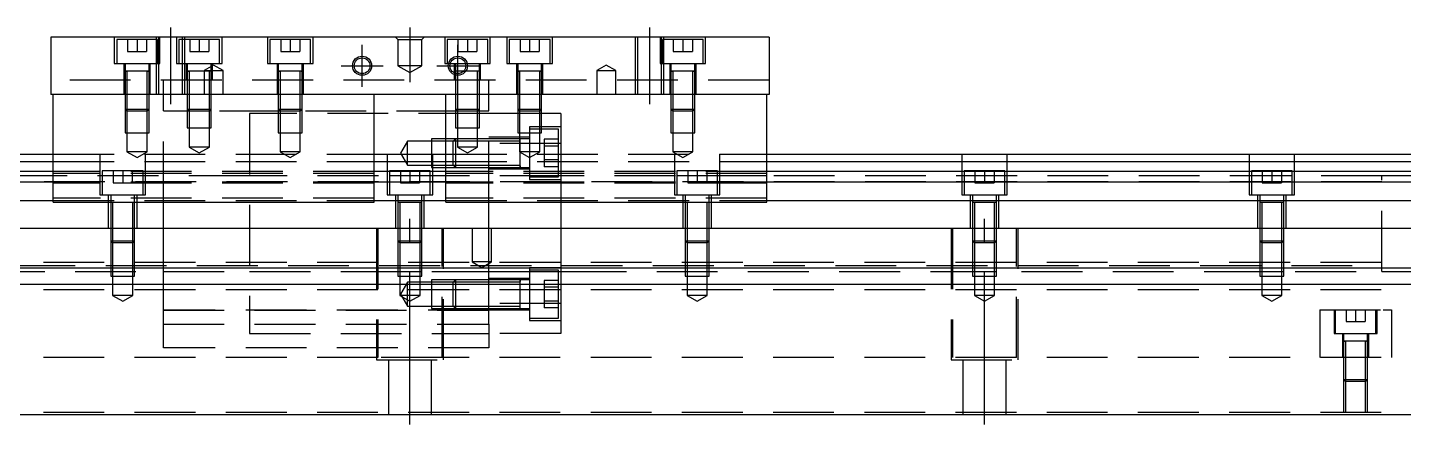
# Model space of a CAD drawing. Extents: x -20 to 750, y -279 to 102.
# Drawn here: x 180.1 to 467.5, y -240.3 to -157.3 of the extents above; entities that cross this region are included whole.
import ezdxf

# ---------------------------------------------------------------- set-up
doc = ezdxf.new("R2010")
doc.units = 0
doc.linetypes.add('CENTER', pattern=[50.8, 31.75, -6.35, 6.35, -6.35])
doc.linetypes.add('DASHED', pattern=[19.05, 12.7, -6.35])
doc.layers.get('0').update_dxf_attribs({"linetype": 'CONTINUOUS'})
doc.layers.add('CENTER', color=1, linetype='CENTER')

msp = doc.modelspace()

# ---------------------------------------------------------------- linework, layer by layer
at = {"color": 7, "linetype": 'CONTINUOUS'}
for p, q in [((335, -159.27), (185, -159.27)), ((185, -159.27), (185, -171.27)), ((335, -159.27), (335, -171.27)), ((335, -171.27), (185, -171.27)), ((185.5, -193.77), (185.5, -171.27)), ((252.5, -193.77), (252.5, -171.27)), ((267.5, -193.77), (267.5, -171.27)), ((334.5, -193.77), (334.5, -171.27)), ((0, -183.77), (185.5, -183.77)), ((252.5, -183.77), (267.5, -183.77)), ((334.5, -183.77), (520, -183.77)), ((0, -185.309608), (185.5, -185.309608)), ((252.5, -185.309608), (267.5, -185.309608)), ((334.5, -185.309608), (520, -185.309608)), ((185.5, -187.39154), (0, -187.39154)), ((185.5, -189.606666), (0, -189.606666)), ((267.5, -187.39154), (252.5, -187.39154)), ((267.5, -189.606666), (252.5, -189.606666)), ((520, -187.39154), (334.5, -187.39154)), ((520, -189.606666), (334.5, -189.606666)), ((0, -193.451934), (185.5, -193.451934)), ((185.5, -193.77), (252.5, -193.77)), ((252.5, -193.451934), (267.5, -193.451934)), ((267.5, -193.77), (334.5, -193.77)), ((334.5, -193.451934), (520, -193.451934)), ((520, -199.27), (0, -199.27)), ((520, -207.57), (0, -207.57)), ((520, -210.97), (0, -210.97)), ((520, -238.27), (0, -238.27))]:
    msp.add_line(p, q, dxfattribs=at)
at = {"color": 3, "linetype": 'DASHED'}
for p, q in [((198.25, -159.27), (198.25, -164.77)), ((207.25, -159.77), (198.75, -159.77)), ((198.75, -159.77), (198.75, -164.77)), ((201, -159.77), (201, -162.27)), ((203, -159.77), (203, -162.27)), ((205, -159.77), (205, -162.27)), ((207.000006, -159.27), (207.000006, -171.27)), ((207.25, -164.77), (207.25, -159.77)), ((207.5, -159.27), (207.5, -171.27)), ((207.75, -164.77), (207.75, -159.27)), ((211.25, -159.27), (211.25, -164.77)), ((212.999994, -159.77), (211.75, -159.77)), ((211.75, -159.77), (211.75, -164.77)), ((212.5, -171.27), (212.5, -159.27)), ((212.999994, -171.27), (212.999994, -159.27)), ((220.25, -159.77), (212.999994, -159.77)), ((214, -159.77), (214, -162.27)), ((216, -159.77), (216, -162.27)), ((218, -159.77), (218, -162.27)), ((220.25, -164.77), (220.25, -159.77)), ((220.75, -164.77), (220.75, -159.27)), ((230.25, -159.27), (230.25, -164.77)), ((239.25, -159.77), (230.75, -159.77)), ((230.75, -159.77), (230.75, -164.77)), ((233, -159.77), (233, -162.27)), ((235, -159.77), (235, -162.27)), ((237, -159.77), (237, -162.27)), ((239.25, -164.77), (239.25, -159.77)), ((239.75, -164.77), (239.75, -159.27)), ((257.5, -159.77), (257, -159.27)), ((257.5, -159.77), (257.5, -165.27)), ((257.5, -159.77), (262.5, -159.77)), ((262.5, -159.77), (263, -159.27)), ((262.5, -165.27), (262.5, -159.77)), ((267.25, -159.27), (267.25, -164.77)), ((276.25, -159.77), (267.75, -159.77)), ((267.75, -159.77), (267.75, -164.77)), ((270, -159.77), (270, -162.27)), ((272, -159.77), (272, -162.27)), ((274, -159.77), (274, -162.27)), ((276.25, -164.77), (276.25, -159.77)), ((276.75, -164.77), (276.75, -159.27)), ((280.25, -159.27), (280.25, -164.77)), ((289.25, -159.77), (280.75, -159.77)), ((280.75, -159.77), (280.75, -164.77)), ((283, -159.77), (283, -162.27)), ((285, -159.77), (285, -162.27)), ((287, -159.77), (287, -162.27)), ((289.25, -164.77), (289.25, -159.77)), ((289.75, -164.77), (289.75, -159.27)), ((307.000006, -159.27), (307.000006, -171.27)), ((307.5, -159.27), (307.5, -171.27)), ((312.25, -159.27), (312.25, -164.77)), ((312.5, -171.27), (312.5, -159.27)), ((321.25, -159.77), (312.75, -159.77)), ((312.75, -159.77), (312.75, -164.77)), ((312.999994, -159.77), (312.999994, -159.27)), ((312.999994, -164.77), (312.999994, -159.77)), ((315, -159.77), (315, -162.27)), ((317, -159.77), (317, -162.27)), ((319, -159.77), (319, -162.27)), ((321.25, -164.77), (321.25, -159.77)), ((321.75, -164.77), (321.75, -159.27)), ((201, -162.27), (203, -162.27)), ((203, -162.27), (205, -162.27)), ((214, -162.27), (216, -162.27)), ((216, -162.27), (218, -162.27)), ((233, -162.27), (235, -162.27)), ((235, -162.27), (237, -162.27)), ((270, -162.27), (272, -162.27)), ((272, -162.27), (274, -162.27)), ((283, -162.27), (285, -162.27)), ((285, -162.27), (287, -162.27)), ((315, -162.27), (317, -162.27)), ((317, -162.27), (319, -162.27)), ((198.25, -164.77), (207.75, -164.77)), ((200.25, -164.77), (200.25, -171.27)), ((200.5, -164.77), (200.5, -166.37)), ((200.5, -166.365), (200.5, -166.37)), ((200.5, -166.37), (200.757448, -166.37)), ((200.757468, -166.37), (200.5, -166.37)), ((200.5, -166.37), (200.5, -166.375)), ((200.5, -166.37), (200.5, -171.26998)), ((205.242552, -166.37), (200.757468, -166.37)), ((200.9, -166.37), (200.9, -171.26998)), ((205.1, -171.26998), (205.1, -166.37)), ((205.5, -166.37), (205.242552, -166.37)), ((205.242602, -166.37), (205.5, -166.37)), ((205.5, -166.37), (205.5, -164.77)), ((205.5, -166.37), (205.5, -166.365)), ((205.5, -166.375), (205.5, -166.37)), ((205.5, -171.26998), (205.5, -166.37)), ((205.75, -171.27), (205.75, -164.77)), ((211.25, -164.77), (220.75, -164.77)), ((213.25, -164.77), (213.25, -168.27)), ((213.5, -164.77), (213.5, -166.37)), ((213.5, -166.365), (213.5, -166.37)), ((213.5, -166.37), (213.757448, -166.37)), ((218.5, -166.37), (213.5, -166.37)), ((213.5, -166.37), (213.5, -166.375)), ((213.5, -166.37), (213.5, -168.26998)), ((213.9, -166.37), (213.9, -168.26998)), ((219, -165.1153), (217, -166.27)), ((217, -166.27), (219, -166.27)), ((217, -166.27), (217, -171.27)), ((218.1, -168.26998), (218.1, -166.37)), ((218.5, -166.37), (218.5, -164.77)), ((218.5, -166.37), (218.5, -166.365)), ((218.5, -166.375), (218.5, -166.37)), ((218.5, -168.26998), (218.5, -166.37)), ((218.75, -168.27), (218.75, -164.77)), ((221, -166.27), (219, -165.1153)), ((219, -166.27), (221, -166.27)), ((221, -171.27), (221, -166.27)), ((230.25, -164.77), (239.75, -164.77)), ((232.25, -164.77), (232.25, -171.27)), ((232.5, -164.77), (232.5, -166.37)), ((232.5, -166.365), (232.5, -166.37)), ((232.5, -166.37), (232.757448, -166.37)), ((232.757468, -166.37), (232.5, -166.37)), ((232.5, -166.37), (232.5, -171.26998)), ((232.5, -166.37), (232.5, -166.375)), ((237.242552, -166.37), (232.757468, -166.37)), ((232.9, -166.37), (232.9, -171.26998)), ((237.1, -171.26998), (237.1, -166.37)), ((237.5, -166.37), (237.242552, -166.37)), ((237.242602, -166.37), (237.5, -166.37)), ((237.5, -166.37), (237.5, -164.77)), ((237.5, -166.37), (237.5, -166.365)), ((237.5, -171.26998), (237.5, -166.37)), ((237.5, -166.375), (237.5, -166.37)), ((237.75, -171.27), (237.75, -164.77)), ((262.5, -165.27), (257.5, -165.27)), ((257.5, -165.27), (260, -166.713376)), ((260, -166.713376), (262.5, -165.27)), ((267.25, -164.77), (276.75, -164.77)), ((269.25, -164.77), (269.25, -168.27)), ((269.5, -164.77), (269.5, -166.37)), ((269.5, -166.365), (269.5, -166.37)), ((269.757468, -166.37), (269.5, -166.37)), ((269.5, -166.37), (269.5, -166.375)), ((269.5, -166.37), (269.5, -166.842418)), ((271.229562, -166.37), (269.757468, -166.37)), ((269.9, -166.37), (269.9, -166.916966)), ((271.669968, -166.37), (271.229562, -166.37)), ((271.67033, -166.37), (271.229838, -166.37)), ((274.242552, -166.37), (271.669968, -166.37)), ((274.1, -168.26998), (274.1, -166.37)), ((274.5, -166.37), (274.242552, -166.37)), ((274.5, -166.37), (274.5, -164.77)), ((274.5, -166.37), (274.5, -166.365)), ((274.5, -166.375), (274.5, -166.37)), ((274.5, -168.26998), (274.5, -166.37)), ((274.75, -168.27), (274.75, -164.77)), ((280.25, -164.77), (289.75, -164.77)), ((282.25, -164.77), (282.25, -171.27)), ((282.5, -164.77), (282.5, -166.37)), ((282.5, -166.365), (282.5, -166.37)), ((282.5, -166.37), (282.757448, -166.37)), ((282.757468, -166.37), (282.5, -166.37)), ((282.5, -166.37), (282.5, -166.375)), ((282.5, -166.37), (282.5, -171.26998)), ((287.242552, -166.37), (282.757468, -166.37)), ((282.9, -166.37), (282.9, -171.26998)), ((287.1, -171.26998), (287.1, -166.37)), ((287.5, -166.37), (287.242552, -166.37)), ((287.242602, -166.37), (287.5, -166.37)), ((287.5, -166.37), (287.5, -164.77)), ((287.5, -166.37), (287.5, -166.365)), ((287.5, -166.375), (287.5, -166.37)), ((287.5, -171.26998), (287.5, -166.37)), ((287.75, -171.27), (287.75, -164.77)), ((301, -165.1153), (299, -166.27)), ((299, -166.27), (301, -166.27)), ((299, -166.27), (299, -171.27)), ((303, -166.27), (301, -165.1153)), ((301, -166.27), (303, -166.27)), ((303, -171.27), (303, -166.27)), ((312.25, -164.77), (321.75, -164.77)), ((312.999994, -171.27), (312.999994, -164.77)), ((314.25, -164.77), (314.25, -171.27)), ((314.5, -164.77), (314.5, -166.37)), ((314.5, -166.365), (314.5, -166.37)), ((314.5, -166.37), (314.757448, -166.37)), ((314.757468, -166.37), (314.5, -166.37)), ((314.5, -166.37), (314.5, -166.375)), ((314.5, -166.37), (314.5, -171.26998)), ((319.242552, -166.37), (314.757468, -166.37)), ((314.9, -166.37), (314.9, -171.26998)), ((319.1, -171.26998), (319.1, -166.37)), ((319.5, -166.37), (319.242552, -166.37)), ((319.242602, -166.37), (319.5, -166.37)), ((319.5, -166.37), (319.5, -164.77)), ((319.5, -166.37), (319.5, -166.365)), ((319.5, -166.375), (319.5, -166.37)), ((319.5, -171.26998), (319.5, -166.37)), ((319.75, -171.27), (319.75, -164.77)), ((335, -168.27), (185, -168.27)), ((208.5, -171.27), (208.5, -168.27)), ((213.5, -168.27), (213.5, -174.37)), ((213.500006, -168.27), (213.500006, -174.37)), ((213.9, -168.27), (213.9, -174.77)), ((218.1, -174.77), (218.1, -168.27)), ((218.499994, -174.37), (218.499994, -168.27)), ((218.5, -174.37), (218.5, -168.27)), ((269.5, -166.842418), (269.5, -167.206492)), ((269.5, -167.206492), (269.5, -168.26998)), ((269.5, -168.27), (269.5, -174.37)), ((269.500006, -168.27), (269.500006, -174.37)), ((269.9, -166.916966), (269.9, -167.267498)), ((269.9, -167.267498), (269.9, -168.26998)), ((269.9, -168.27), (269.9, -174.77)), ((274.1, -171.27), (274.1, -168.27)), ((274.499994, -171.27), (274.499994, -168.27)), ((274.5, -171.27), (274.5, -168.27)), ((276.5, -171.27), (276.5, -168.27)), ((200.5, -171.27), (200.5, -174.37)), ((200.500006, -171.27), (200.500006, -174.370006)), ((200.9, -171.27), (200.9, -174.77)), ((205.1, -174.77), (205.1, -171.27)), ((205.499994, -174.370006), (205.499994, -171.27)), ((205.5, -174.37), (205.5, -171.27)), ((208.5, -193.77), (208.5, -171.27)), ((232.5, -171.27), (232.5, -174.37)), ((232.500006, -171.27), (232.500006, -174.370006)), ((232.9, -171.27), (232.9, -174.77)), ((237.1, -174.77), (237.1, -171.27)), ((237.499994, -174.370006), (237.499994, -171.27)), ((237.5, -174.37), (237.5, -171.27)), ((274.1, -174.77), (274.1, -171.27)), ((274.499994, -174.370006), (274.499994, -171.27)), ((274.5, -174.37), (274.5, -171.27)), ((276.5, -193.77), (276.5, -171.27)), ((282.5, -171.27), (282.5, -174.37)), ((282.500006, -171.27), (282.500006, -174.370006)), ((282.9, -171.27), (282.9, -174.77)), ((287.1, -174.77), (287.1, -171.27)), ((287.499994, -174.370006), (287.499994, -171.27)), ((287.5, -174.37), (287.5, -171.27)), ((314.5, -171.27), (314.5, -174.37)), ((314.500006, -171.27), (314.500006, -174.370006)), ((314.9, -171.27), (314.9, -174.77)), ((319.1, -174.77), (319.1, -171.27)), ((319.499994, -174.370006), (319.499994, -171.27)), ((319.5, -174.37), (319.5, -171.27)), ((200.5, -174.37), (205.5, -174.37)), ((200.5, -174.37), (200.9, -174.77)), ((200.500006, -174.37002), (200.500006, -179.27)), ((205.1, -174.77), (200.9, -174.77)), ((200.9, -174.77002), (200.9, -179.27)), ((205.1, -174.77), (205.5, -174.37)), ((205.1, -179.27), (205.1, -174.77002)), ((205.499994, -179.27), (205.499994, -174.37002)), ((213.9, -174.77), (208.5, -174.77)), ((213.5, -174.37), (218.5, -174.37)), ((213.5, -174.37), (213.9, -174.77)), ((213.500006, -174.37002), (213.500006, -178.27)), ((218.1, -174.77), (213.9, -174.77)), ((213.9, -174.77002), (213.9, -178.27)), ((218.1, -174.77), (218.5, -174.37)), ((232.9, -174.77), (218.1, -174.77)), ((218.1, -178.27), (218.1, -174.77002)), ((218.499994, -178.27), (218.499994, -174.37002)), ((226.5, -175.27), (226.5, -221.27)), ((274.499994, -175.27), (226.5, -175.27)), ((232.5, -174.37), (237.5, -174.37)), ((232.5, -174.37), (232.9, -174.77)), ((232.500006, -174.37002), (232.500006, -179.27)), ((237.1, -174.77), (232.9, -174.77)), ((232.9, -174.77002), (232.9, -179.27)), ((237.1, -174.77), (237.5, -174.37)), ((269.9, -174.77), (237.1, -174.77)), ((237.1, -179.27), (237.1, -174.77002)), ((237.499994, -179.27), (237.499994, -174.37002)), ((269.5, -174.37), (274.5, -174.37)), ((269.5, -174.37), (269.9, -174.77)), ((269.500006, -174.37002), (269.500006, -178.27)), ((274.1, -174.77), (269.9, -174.77)), ((269.9, -174.77002), (269.9, -178.27)), ((274.1, -174.77), (274.5, -174.37)), ((276.5, -174.77), (274.1, -174.77)), ((274.1, -178.27), (274.1, -174.77002)), ((274.499994, -178.27), (274.499994, -174.37002)), ((276.5, -175.27), (274.499994, -175.27)), ((282.500006, -175.27), (276.5, -175.27)), ((282.5, -174.37), (287.5, -174.37)), ((282.5, -174.37), (282.9, -174.77)), ((282.500006, -174.37002), (282.500006, -179.27)), ((287.499994, -175.27), (282.500006, -175.27)), ((287.1, -174.77), (282.9, -174.77)), ((282.9, -174.77002), (282.9, -179.27)), ((287.1, -174.77), (287.5, -174.37)), ((287.1, -179.27), (287.1, -174.77002)), ((287.499994, -179.27), (287.499994, -174.37002)), ((291.5, -175.27), (287.499994, -175.27)), ((291.5, -175.27), (291.5, -181.5368)), ((314.5, -174.37), (319.5, -174.37)), ((314.5, -174.37), (314.9, -174.77)), ((314.500006, -174.37002), (314.500006, -179.27)), ((319.1, -174.77), (314.9, -174.77)), ((314.9, -174.77002), (314.9, -179.27)), ((319.1, -174.77), (319.5, -174.37)), ((319.1, -179.27), (319.1, -174.77002)), ((319.499994, -179.27), (319.499994, -174.37002)), ((285, -178.02), (285, -189.02)), ((291.5, -178.02), (285, -178.02)), ((200.500006, -179.27), (205.499994, -179.27)), ((200.9, -179.27), (200.9, -183.27)), ((205.1, -183.27), (205.1, -179.27)), ((213.500006, -178.27), (218.499994, -178.27)), ((213.9, -178.27), (213.9, -182.27)), ((218.1, -182.27), (218.1, -178.27)), ((232.500006, -179.27), (237.499994, -179.27)), ((232.9, -179.27), (232.9, -183.27)), ((237.1, -183.27), (237.1, -179.27)), ((259.5, -181.02), (258.056624, -183.52)), ((259.5, -186.02), (259.5, -181.02)), ((264.5, -181.02), (259.5, -181.02)), ((264.5, -180.520006), (264.5, -186.519994)), ((269.49998, -180.520006), (264.5, -180.520006)), ((268.99998, -181.02), (264.5, -181.02)), ((269.5, -180.52), (269, -181.02)), ((269, -186.02), (269, -181.02)), ((276.5, -181.02), (269, -181.02)), ((269.5, -180.52), (269.5, -186.52)), ((276.5, -180.52), (269.5, -180.52)), ((276.5, -180.520006), (269.5, -180.520006)), ((269.500006, -178.27), (274.499994, -178.27)), ((269.9, -178.27), (269.9, -182.27)), ((274.1, -182.27), (274.1, -178.27)), ((285, -180.22), (276.5, -180.22)), ((283.005, -180.52), (276.50002, -180.52)), ((283, -181.02), (276.50002, -181.02)), ((282.500006, -179.27), (287.499994, -179.27)), ((282.9, -179.27), (282.9, -183.27)), ((285, -180.52), (282.995, -180.52)), ((283, -181.02), (283, -180.519994)), ((283, -183.52), (283, -180.519994)), ((283, -186.520006), (283, -180.519994)), ((283, -186.02), (283, -181.02)), ((287.499994, -178.52), (285, -178.52)), ((287.1, -183.27), (287.1, -179.27)), ((291, -178.52), (287.499994, -178.52)), ((288, -180.633248), (288, -182.076624)), ((291, -180.633248), (288, -180.633248)), ((291, -188.52), (291, -178.52)), ((314.500006, -179.27), (319.499994, -179.27)), ((314.9, -179.27), (314.9, -183.27)), ((319.1, -183.27), (319.1, -179.27)), ((185.5, -183.77), (252.5, -183.77)), ((195.25, -183.77), (195.25, -192.27)), ((205.1, -183.27), (200.9, -183.27)), ((200.9, -183.27), (203, -184.482436)), ((203, -184.482436), (205.1, -183.27)), ((204.75, -192.27), (204.75, -183.77)), ((218.1, -182.27), (213.9, -182.27)), ((213.9, -182.27), (216, -183.482436)), ((216, -183.482436), (218.1, -182.27)), ((237.1, -183.27), (232.9, -183.27)), ((232.9, -183.27), (235, -184.482436)), ((235, -184.482436), (237.1, -183.27)), ((255.25, -183.77), (255.25, -192.27)), ((258.056624, -183.52), (259.5, -186.02)), ((264.75, -192.27), (264.75, -183.77)), ((267.5, -183.77), (334.5, -183.77)), ((274.1, -182.27), (269.9, -182.27)), ((269.9, -182.27), (272, -183.482436)), ((272, -183.482436), (274.1, -182.27)), ((291.5, -181.5368), (276.5, -181.5368)), ((287.1, -183.27), (282.9, -183.27)), ((282.9, -183.27), (285, -184.482436)), ((283, -186.170204), (283, -183.271394)), ((285, -184.482436), (287.1, -183.27)), ((291, -182.076624), (288, -182.076624)), ((288, -182.076624), (288, -184.963376)), ((291.5, -181.5368), (291.5, -192.27)), ((319.1, -183.27), (314.9, -183.27)), ((314.9, -183.27), (317, -184.482436)), ((315.25, -183.77), (315.25, -192.27)), ((317, -184.482436), (319.1, -183.27)), ((324.75, -192.27), (324.75, -183.77)), ((375.25, -183.77), (375.25, -192.27)), ((384.75, -192.27), (384.75, -183.77)), ((435.25, -183.77), (435.25, -192.27)), ((444.75, -192.27), (444.75, -183.77)), ((185.5, -185.309608), (252.5, -185.309608)), ((259.5, -186.02), (264.5, -186.02)), ((264.5, -186.02), (268.99998, -186.02)), ((264.5, -186.519994), (269.49998, -186.519994)), ((267.5, -185.309608), (334.5, -185.309608)), ((269, -186.02), (269.5, -186.52)), ((269, -186.02), (276.5, -186.02)), ((269.5, -186.519994), (276.5, -186.519994)), ((269.5, -186.52), (276.5, -186.52)), ((276.50002, -186.02), (283, -186.02)), ((276.50002, -186.52), (283.005, -186.52)), ((282.995, -186.52), (285, -186.52)), ((283, -186.520006), (283, -186.02)), ((283, -186.52), (283, -186.170204)), ((283, -186.170204), (283, -186.52)), ((291, -184.963376), (288, -184.963376)), ((288, -184.963376), (288, -186.406752)), ((291, -186.406752), (288, -186.406752)), ((463, -189.52), (25, -189.52)), ((185.5, -188.27), (28, -188.27)), ((252.5, -187.39154), (185.5, -187.39154)), ((252.5, -187.79668), (185.5, -187.79668)), ((226.49998, -188.27), (185.5, -188.27)), ((252.5, -189.606666), (185.5, -189.606666)), ((204.25, -187.27), (195.75, -187.27)), ((195.75, -187.27), (195.75, -192.27)), ((204.25, -188.27), (195.75, -188.27)), ((198, -187.27), (198, -189.77)), ((200, -187.27), (200, -189.77)), ((202, -187.27), (202, -189.77)), ((204.25, -192.27), (204.25, -187.27)), ((291.5, -188.27), (226.5, -188.27)), ((264.25, -187.27), (255.75, -187.27)), ((255.75, -187.27), (255.75, -192.27)), ((264.25, -188.27), (255.75, -188.27)), ((258, -187.27), (258, -189.77)), ((260, -187.27), (260, -189.77)), ((262, -187.27), (262, -189.77)), ((264.25, -192.27), (264.25, -187.27)), ((334.5, -187.39154), (267.5, -187.39154)), ((334.5, -187.79668), (267.5, -187.79668)), ((334.5, -189.606666), (267.5, -189.606666)), ((276.5, -186.82), (285, -186.82)), ((285, -188.52), (291, -188.52)), ((285, -189.02), (291.5, -189.02)), ((334.5, -188.27), (291.50002, -188.27)), ((324.25, -187.27), (315.75, -187.27)), ((315.75, -187.27), (315.75, -192.27)), ((324.25, -188.27), (315.75, -188.27)), ((318, -187.27), (318, -189.77)), ((320, -187.27), (320, -189.77)), ((322, -187.27), (322, -189.77)), ((324.25, -192.27), (324.25, -187.27)), ((463, -188.27), (334.5, -188.27)), ((384.25, -187.27), (375.75, -187.27)), ((375.75, -187.27), (375.75, -192.27)), ((384.25, -188.27), (375.75, -188.27)), ((378, -187.27), (378, -189.77)), ((380, -187.27), (380, -189.77)), ((382, -187.27), (382, -189.77)), ((384.25, -192.27), (384.25, -187.27)), ((444.25, -187.27), (435.75, -187.27)), ((435.75, -187.27), (435.75, -192.27)), ((444.25, -188.27), (435.75, -188.27)), ((438, -187.27), (438, -189.77)), ((440, -187.27), (440, -189.77)), ((442, -187.27), (442, -189.77)), ((444.25, -192.27), (444.25, -187.27)), ((463, -188.27), (462.995, -188.27)), ((463, -188.270502), (463, -188.27)), ((472, -188.27), (463, -188.27)), ((463.005, -188.27), (463, -188.27)), ((463, -208.27), (463, -188.270502)), ((252.5, -189.85), (185.5, -189.85)), ((195.25, -192.27), (204.75, -192.27)), ((197, -192.27), (197, -199.27)), ((197.5, -192.27), (197.5, -193.87)), ((198, -189.77), (200, -189.77)), ((200, -189.77), (202, -189.77)), ((202.5, -193.87), (202.5, -192.27)), ((203, -199.27), (203, -192.27)), ((255.25, -192.27), (264.75, -192.27)), ((257, -192.27), (257, -199.27)), ((257.5, -192.27), (257.5, -193.87)), ((258, -189.77), (260, -189.77)), ((260, -189.77), (262, -189.77)), ((262.5, -193.87), (262.5, -192.27)), ((263, -199.27), (263, -192.27)), ((334.5, -189.85), (267.5, -189.85)), ((291.5, -192.27), (291.5, -193.77)), ((315.25, -192.27), (324.75, -192.27)), ((317, -192.27), (317, -199.27)), ((317.5, -192.27), (317.5, -193.87)), ((318, -189.77), (320, -189.77)), ((320, -189.77), (322, -189.77)), ((322.5, -193.87), (322.5, -192.27)), ((323, -199.27), (323, -192.27)), ((375.25, -192.27), (384.75, -192.27)), ((377, -192.27), (377, -199.27)), ((377.5, -192.27), (377.5, -193.87)), ((378, -189.77), (380, -189.77)), ((380, -189.77), (382, -189.77)), ((382.5, -193.87), (382.5, -192.27)), ((383, -199.27), (383, -192.27)), ((435.25, -192.27), (444.75, -192.27)), ((437, -192.27), (437, -199.27)), ((437.5, -192.27), (437.5, -193.87)), ((438, -189.77), (440, -189.77)), ((440, -189.77), (442, -189.77)), ((442.5, -193.87), (442.5, -192.27)), ((443, -199.27), (443, -192.27)), ((252.5, -192.947372), (185.5, -192.947372)), ((185.5, -193.451934), (252.5, -193.451934)), ((197.5, -193.865), (197.5, -193.87)), ((197.757468, -193.87), (197.5, -193.87)), ((197.5, -193.87), (197.5, -199.26998)), ((197.5, -193.87), (197.5, -193.875)), ((202.242552, -193.87), (197.757468, -193.87)), ((197.9, -193.87), (197.9, -199.26998)), ((202.1, -199.26998), (202.1, -193.87)), ((202.5, -193.87), (202.242552, -193.87)), ((202.5, -193.87), (202.5, -193.865)), ((202.5, -199.26998), (202.5, -193.87)), ((202.5, -193.875), (202.5, -193.87)), ((208.5, -199.27), (208.5, -193.77)), ((257.5, -193.865), (257.5, -193.87)), ((257.757468, -193.87), (257.5, -193.87)), ((257.5, -193.87), (257.5, -199.26998)), ((257.5, -193.87), (257.5, -193.875)), ((262.242552, -193.87), (257.757468, -193.87)), ((257.9, -193.87), (257.9, -199.26998)), ((262.1, -199.26998), (262.1, -193.87)), ((262.5, -193.87), (262.242552, -193.87)), ((262.5, -193.87), (262.5, -193.865)), ((262.5, -199.26998), (262.5, -193.87)), ((262.5, -193.875), (262.5, -193.87)), ((334.5, -192.947372), (267.5, -192.947372)), ((267.5, -193.451934), (334.5, -193.451934)), ((276.5, -199.27), (276.5, -193.77)), ((291.5, -193.77), (291.5, -193.87)), ((291.5, -193.87), (291.5, -199.27)), ((317.5, -193.865), (317.5, -193.87)), ((317.757468, -193.87), (317.5, -193.87)), ((317.5, -193.87), (317.5, -199.26998)), ((317.5, -193.87), (317.5, -193.875)), ((322.242552, -193.87), (317.757468, -193.87)), ((317.9, -193.87), (317.9, -199.26998)), ((322.1, -199.26998), (322.1, -193.87)), ((322.5, -193.87), (322.242552, -193.87)), ((322.5, -193.87), (322.5, -193.865)), ((322.5, -199.26998), (322.5, -193.87)), ((322.5, -193.875), (322.5, -193.87)), ((377.5, -193.865), (377.5, -193.87)), ((377.757468, -193.87), (377.5, -193.87)), ((377.5, -193.87), (377.5, -199.26998)), ((377.5, -193.87), (377.5, -193.875)), ((382.242552, -193.87), (377.757468, -193.87)), ((377.9, -193.87), (377.9, -199.26998)), ((382.1, -199.26998), (382.1, -193.87)), ((382.5, -193.87), (382.242552, -193.87)), ((382.5, -193.87), (382.5, -193.865)), ((382.5, -199.26998), (382.5, -193.87)), ((382.5, -193.875), (382.5, -193.87)), ((437.5, -193.865), (437.5, -193.87)), ((437.757468, -193.87), (437.5, -193.87)), ((437.5, -193.87), (437.5, -199.26998)), ((437.5, -193.87), (437.5, -193.875)), ((442.242552, -193.87), (437.757468, -193.87)), ((437.9, -193.87), (437.9, -199.26998)), ((442.1, -199.26998), (442.1, -193.87)), ((442.5, -193.87), (442.242552, -193.87)), ((442.5, -193.87), (442.5, -193.865)), ((442.5, -199.26998), (442.5, -193.87)), ((442.5, -193.875), (442.5, -193.87)), ((197.5, -199.27), (197.5, -201.87)), ((197.500006, -199.27), (197.500006, -201.870006)), ((197.9, -199.27), (197.9, -202.27)), ((202.1, -202.27), (202.1, -199.27)), ((202.499994, -201.870006), (202.499994, -199.27)), ((202.5, -201.87), (202.5, -199.27)), ((208.5, -207.57), (208.5, -199.27)), ((253, -199.27), (253, -226.77)), ((253.291796, -199.27), (253.291796, -226.27)), ((257.5, -199.27), (257.5, -201.87)), ((257.500006, -199.27), (257.500006, -201.870006)), ((257.9, -199.27), (257.9, -202.27)), ((262.1, -202.27), (262.1, -199.27)), ((262.499994, -201.870006), (262.499994, -199.27)), ((262.5, -201.87), (262.5, -199.27)), ((266.708204, -226.27), (266.708204, -199.27)), ((267, -226.77), (267, -199.27)), ((273, -199.27), (273, -206.27)), ((276.5, -207.57), (276.5, -199.27)), ((277, -206.27), (277, -199.27)), ((291.5, -199.27), (291.5, -202.27)), ((317.5, -199.27), (317.5, -201.87)), ((317.500006, -199.27), (317.500006, -201.870006)), ((317.9, -199.27), (317.9, -202.27)), ((322.1, -202.27), (322.1, -199.27)), ((322.499994, -201.870006), (322.499994, -199.27)), ((322.5, -201.87), (322.5, -199.27)), ((373, -199.27), (373, -226.77)), ((373.291796, -199.27), (373.291796, -226.27)), ((377.5, -199.27), (377.5, -201.87)), ((377.500006, -199.27), (377.500006, -201.870006)), ((377.9, -199.27), (377.9, -202.27)), ((382.1, -202.27), (382.1, -199.27)), ((382.499994, -201.870006), (382.499994, -199.27)), ((382.5, -201.87), (382.5, -199.27)), ((386.708204, -226.27), (386.708204, -199.27)), ((387, -226.77), (387, -199.27)), ((437.5, -199.27), (437.5, -201.87)), ((437.500006, -199.27), (437.500006, -201.870006)), ((437.9, -199.27), (437.9, -202.27)), ((442.1, -202.27), (442.1, -199.27)), ((442.499994, -201.870006), (442.499994, -199.27)), ((442.5, -201.87), (442.5, -199.27)), ((197.5, -201.87), (202.5, -201.87)), ((197.5, -201.87), (197.9, -202.27)), ((197.500006, -201.87002), (197.500006, -207.57)), ((202.1, -202.27), (197.9, -202.27)), ((197.9, -202.27002), (197.9, -209.27)), ((202.1, -202.27), (202.5, -201.87)), ((202.1, -209.27), (202.1, -202.27002)), ((202.499994, -207.57), (202.499994, -201.87002)), ((257.5, -201.87), (262.5, -201.87)), ((257.5, -201.87), (257.9, -202.27)), ((257.500006, -201.87002), (257.500006, -207.57)), ((262.1, -202.27), (257.9, -202.27)), ((257.9, -202.27002), (257.9, -209.27)), ((262.1, -202.27), (262.5, -201.87)), ((262.1, -209.27), (262.1, -202.27002)), ((262.499994, -207.57), (262.499994, -201.87002)), ((291.5, -202.27), (291.5, -207.57)), ((317.5, -201.87), (322.5, -201.87)), ((317.5, -201.87), (317.9, -202.27)), ((317.500006, -201.87002), (317.500006, -207.57)), ((322.1, -202.27), (317.9, -202.27)), ((317.9, -202.27002), (317.9, -209.27)), ((322.1, -202.27), (322.5, -201.87)), ((322.1, -209.27), (322.1, -202.27002)), ((322.499994, -207.57), (322.499994, -201.87002)), ((377.5, -201.87), (382.5, -201.87)), ((377.5, -201.87), (377.9, -202.27)), ((377.500006, -201.87002), (377.500006, -207.57)), ((382.1, -202.27), (377.9, -202.27)), ((377.9, -202.27002), (377.9, -209.27)), ((382.1, -202.27), (382.5, -201.87)), ((382.1, -209.27), (382.1, -202.27002)), ((382.499994, -207.57), (382.499994, -201.87002)), ((437.5, -201.87), (442.5, -201.87)), ((437.5, -201.87), (437.9, -202.27)), ((437.500006, -201.87002), (437.500006, -207.57)), ((442.1, -202.27), (437.9, -202.27)), ((437.9, -202.27002), (437.9, -209.27)), ((442.1, -202.27), (442.5, -201.87)), ((442.1, -209.27), (442.1, -202.27002)), ((442.499994, -207.57), (442.499994, -201.87002)), ((520, -206.42), (0, -206.42)), ((277, -206.27), (273, -206.27)), ((273, -206.27), (275, -207.4247)), ((275, -207.4247), (277, -206.27)), ((25, -207.02), (463, -207.02)), ((56.708204, -208.27), (208.5, -208.27)), ((197.500006, -207.57), (197.500006, -209.27)), ((197.500006, -208.27), (202.499994, -208.27)), ((197.500006, -209.27), (202.499994, -209.27)), ((197.9, -209.27), (197.9, -213.27)), ((202.1, -213.27), (202.1, -209.27)), ((202.499994, -209.27), (202.499994, -207.57)), ((208.5, -210.97), (208.5, -207.57)), ((208.5, -208.27), (226.49998, -208.27)), ((226.5, -208.269994), (276.5, -208.269994)), ((226.5, -208.27), (276.5, -208.27)), ((257.500006, -207.57), (257.500006, -209.27)), ((257.500006, -208.27), (262.499994, -208.27)), ((257.500006, -209.27), (262.499994, -209.27)), ((257.9, -209.27), (257.9, -213.27)), ((262.1, -213.27), (262.1, -209.27)), ((262.499994, -209.27), (262.499994, -207.57)), ((276.5, -210.97), (276.5, -207.57)), ((276.5, -208.269994), (285, -208.269994)), ((276.5, -208.27), (285, -208.27)), ((285, -209.72), (276.5, -209.72)), ((285, -207.52), (285, -218.52)), ((291.5, -207.52), (285, -207.52)), ((287.500006, -208.02), (285, -208.02)), ((285, -208.269994), (287.500006, -208.269994)), ((285, -208.27), (287.500006, -208.27)), ((291, -208.02), (287.500006, -208.02)), ((287.500006, -208.269994), (291, -208.269994)), ((287.500006, -208.27), (291, -208.27)), ((291, -209.27), (291, -208.02)), ((291, -208.269994), (291.5, -208.269994)), ((291, -208.27), (291.5, -208.27)), ((291, -210.97), (291, -209.27)), ((291.5, -207.57), (291.5, -209.27)), ((291.5, -209.27), (291.5, -210.97)), ((291.50002, -208.27), (292.499994, -208.27)), ((292.499994, -208.27), (463.005, -208.27)), ((317.500006, -207.57), (317.500006, -209.27)), ((317.500006, -208.27), (322.499994, -208.27)), ((317.500006, -209.27), (322.499994, -209.27)), ((317.9, -209.27), (317.9, -213.27)), ((322.1, -213.27), (322.1, -209.27)), ((322.499994, -209.27), (322.499994, -207.57)), ((377.500006, -207.57), (377.500006, -209.27)), ((377.500006, -208.27), (382.499994, -208.27)), ((377.500006, -209.27), (382.499994, -209.27)), ((377.9, -209.27), (377.9, -213.27)), ((382.1, -213.27), (382.1, -209.27)), ((382.499994, -209.27), (382.499994, -207.57)), ((437.500006, -207.57), (437.500006, -209.27)), ((437.500006, -208.27), (442.499994, -208.27)), ((437.500006, -209.27), (442.499994, -209.27)), ((437.9, -209.27), (437.9, -213.27)), ((442.1, -213.27), (442.1, -209.27)), ((442.499994, -209.27), (442.499994, -207.57)), ((462.995, -208.27), (463.291796, -208.27)), ((463.291796, -208.27), (472, -208.27)), ((520, -212.12), (0, -212.12)), ((208.5, -219.27), (208.5, -210.97)), ((259.5, -210.52), (258.056624, -213.02)), ((259.5, -215.52), (259.5, -210.52)), ((264.5, -210.52), (259.5, -210.52)), ((264.5, -210.020006), (264.5, -216.019994)), ((269.49998, -210.020006), (264.5, -210.020006)), ((268.99998, -210.52), (264.5, -210.52)), ((269.5, -210.02), (269, -210.52)), ((269, -215.52), (269, -210.52)), ((276.5, -210.52), (269, -210.52)), ((269.5, -210.02), (269.5, -216.02)), ((276.5, -210.02), (269.5, -210.02)), ((276.5, -210.020006), (269.5, -210.020006)), ((276.5, -219.27), (276.5, -210.97)), ((283.005, -210.02), (276.50002, -210.02)), ((283, -210.52), (276.50002, -210.52)), ((285, -210.02), (282.995, -210.02)), ((283, -210.02), (283, -210.36965)), ((283, -210.369602), (283, -210.02)), ((283, -210.02), (283, -210.36965)), ((283, -210.369602), (283, -210.02)), ((283, -210.96965), (283, -210.369602)), ((283, -210.97), (283, -210.52)), ((283, -212.85996), (283, -210.96965)), ((288, -210.133248), (288, -211.576624)), ((291, -210.133248), (288, -210.133248)), ((291, -211.576624), (288, -211.576624)), ((288, -211.576624), (288, -214.463376)), ((291, -218.02), (291, -210.97)), ((291.5, -210.97), (291.5, -215.0032)), ((202.1, -213.27), (197.9, -213.27)), ((197.9, -213.27), (200, -214.482436)), ((200, -214.482436), (202.1, -213.27)), ((262.1, -213.27), (257.9, -213.27)), ((257.9, -213.27), (260, -214.482436)), ((258.056624, -213.02), (259.5, -215.52)), ((259.5, -215.52), (264.5, -215.52)), ((260, -214.482436), (262.1, -213.27)), ((264.5, -215.52), (268.99998, -215.52)), ((269, -215.52), (276.5, -215.52)), ((269, -215.52), (269.5, -216.02)), ((291.5, -215.0032), (276.5, -215.0032)), ((276.50002, -215.52), (283, -215.52)), ((283, -215.670204), (283, -212.85996)), ((283, -216.020006), (283, -215.52)), ((291, -214.463376), (288, -214.463376)), ((288, -214.463376), (288, -215.906752)), ((291.5, -215.0032), (291.5, -221.27)), ((322.1, -213.27), (317.9, -213.27)), ((317.9, -213.27), (320, -214.482436)), ((320, -214.482436), (322.1, -213.27)), ((382.1, -213.27), (377.9, -213.27)), ((377.9, -213.27), (380, -214.482436)), ((380, -214.482436), (382.1, -213.27)), ((442.1, -213.27), (437.9, -213.27)), ((437.9, -213.27), (440, -214.482436)), ((440, -214.482436), (442.1, -213.27)), ((208.5, -216.360052), (276.5, -216.360052)), ((276.5, -216.360052), (208.5, -216.360052)), ((264.5, -216.019994), (269.49998, -216.019994)), ((269.5, -216.019994), (276.5, -216.019994)), ((269.5, -216.02), (276.5, -216.02)), ((276.5, -216.32), (285, -216.32)), ((276.50002, -216.02), (283, -216.02)), ((282.995, -216.02), (283, -216.02)), ((283, -216.02), (283, -215.670204)), ((283, -216.02), (285, -216.02)), ((283, -216.02), (283.005, -216.02)), ((285, -218.02), (291, -218.02)), ((291, -215.906752), (288, -215.906752)), ((450, -216.27), (450, -226.27)), ((450, -216.27), (463.291796, -216.27)), ((453, -216.27), (453, -221.27)), ((453.25, -216.27), (453.25, -221.27)), ((455.5, -216.27), (455.5, -218.77)), ((457.5, -216.27), (457.5, -218.77)), ((459.5, -216.27), (459.5, -218.77)), ((461.75, -221.27), (461.75, -216.27)), ((462, -221.27), (462, -216.27)), ((463.291796, -216.27), (465, -216.27)), ((465, -216.27), (465, -226.27)), ((208.5, -219.27), (276.5, -219.27)), ((208.5, -224.27), (208.5, -219.27)), ((226.5, -221.27), (276.5, -221.27)), ((276.5, -219.27), (276.5, -224.27)), ((291.5, -221.27), (276.5, -221.27)), ((285, -218.52), (291.5, -218.52)), ((453, -221.27), (462, -221.27)), ((454.75, -221.27), (454.75, -226.27)), ((455, -221.27), (455, -222.875)), ((455.5, -218.77), (457.5, -218.77)), ((457.5, -218.77), (459.5, -218.77)), ((460, -222.875), (460, -221.27)), ((460.25, -226.27), (460.25, -221.27)), ((455, -222.865), (455, -226.26998)), ((455, -222.87), (455.257448, -222.87)), ((455.257468, -222.87), (455, -222.87)), ((459.742552, -222.87), (455.257468, -222.87)), ((455.4, -222.87), (455.4, -226.26998)), ((459.6, -226.26998), (459.6, -222.87)), ((460, -222.87), (459.742552, -222.87)), ((459.742602, -222.87), (460, -222.87)), ((460, -226.26998), (460, -222.865)), ((520, -226.27), (0, -226.27)), ((276.5, -224.27), (208.5, -224.27)), ((253, -226.77), (267, -226.77)), ((266.708204, -226.27), (253.291796, -226.27)), ((255.5, -226.77), (255.5, -238.27)), ((264.5, -238.27), (264.5, -226.77)), ((373, -226.77), (387, -226.77)), ((386.708204, -226.27), (373.291796, -226.27)), ((375.5, -226.77), (375.5, -238.27)), ((384.5, -238.27), (384.5, -226.77)), ((455, -226.27), (455, -230.87)), ((455.000006, -226.27), (455.000006, -230.870006)), ((455.4, -226.27), (455.4, -231.27)), ((459.6, -231.27), (459.6, -226.27)), ((459.999994, -230.870006), (459.999994, -226.27)), ((460, -230.87), (460, -226.27)), ((455, -230.87), (460, -230.87)), ((455, -230.87), (455.4, -231.27)), ((455.000006, -230.87002), (455.000006, -237.77)), ((459.6, -231.27), (455.4, -231.27)), ((455.4, -231.27002), (455.4, -237.77)), ((459.6, -231.27), (460, -230.87)), ((459.6, -237.77), (459.6, -231.27002)), ((459.999994, -237.77), (459.999994, -230.87002)), ((520, -237.77), (6.499992, -237.77))]:
    msp.add_line(p, q, dxfattribs=at)
at = {"color": 3, "linetype": 'CONTINUOUS'}
for centre in [(250, -165.27), (270, -165.27)]:
    msp.add_circle(centre, 2, dxfattribs=at)
at = {"color": 7, "linetype": 'CONTINUOUS'}
for centre in [(250, -165.27), (270, -165.27)]:
    msp.add_circle(centre, 1.65, dxfattribs=at)
at = {"layer": 'CENTER', "color": 1, "linetype": 'CENTER'}
for p, q in [((210, -157.27), (210, -173.27)), ((260, -157.27), (260, -168.713376)), ((310, -157.27), (310, -173.27)), ((250, -169.67), (250, -160.87)), ((270, -169.67), (270, -160.87)), ((245.6, -165.27), (254.4, -165.27)), ((265.6, -165.27), (274.4, -165.27)), ((260, -240.27), (260, -197.27)), ((380, -240.27), (380, -197.27))]:
    msp.add_line(p, q, dxfattribs=at)

doc.saveas('drawing.dxf')
